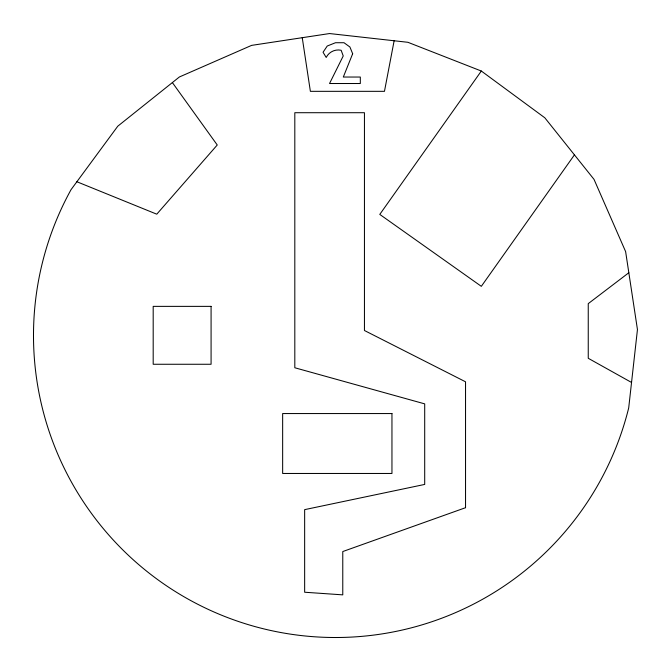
<?xml version="1.0" encoding="UTF-8"?>
<svg xmlns="http://www.w3.org/2000/svg" width="671" height="671" viewBox="0 0 671 671"><rect width="100%" height="100%" fill="white"/><g stroke="black" fill="none" stroke-linecap="round" stroke-linejoin="round"><path stroke-width="1.01" d="M394.129 40.763L384.466 91.331L310.379 91.331L302.244 37.693M481.325 71.034L407.909 42.298L329.553 33.55L251.608 45.376L179.375 76.98L117.786 126.19L71.034 189.675A302.009 302.009 0 0 0 225.439 616.741A302.009 302.009 0 0 0 628.702 407.909L637.45 329.553L625.624 251.608L594.02 179.375L544.81 117.786L481.325 71.034L379.778 214.41L481.325 286.332L574.435 154.867M628.828 272.736L588.249 303.636L588.249 358.289L631.545 382.462M76.871 181.74L156.771 214.183L217.245 144.995L172.372 82.575M352.669 53.747L343.309 77.039L360.319 77.039L360.319 83.514L329.545 83.514L343.233 55.961L341.145 50.258A13.537 13.537 0 0 0 326.198 57.454L323.053 52.254L327.238 46.022L335.508 42.726L344.013 42.726L349.91 47.004L352.669 53.747M465.54 507.704L342.772 551.545L342.772 594.858L304.651 592.233L304.651 509.641L424.701 484.428L424.701 403.867L294.812 367.758L294.812 112.711L364.445 112.711L364.445 330.509L465.54 381.799L465.54 507.704M211.08 306.37L153.189 306.37L153.189 364.261L211.08 364.261L211.08 306.37M391.956 413.554L282.65 413.554L282.65 473.466L391.956 473.466L391.956 413.554"/></g></svg>
